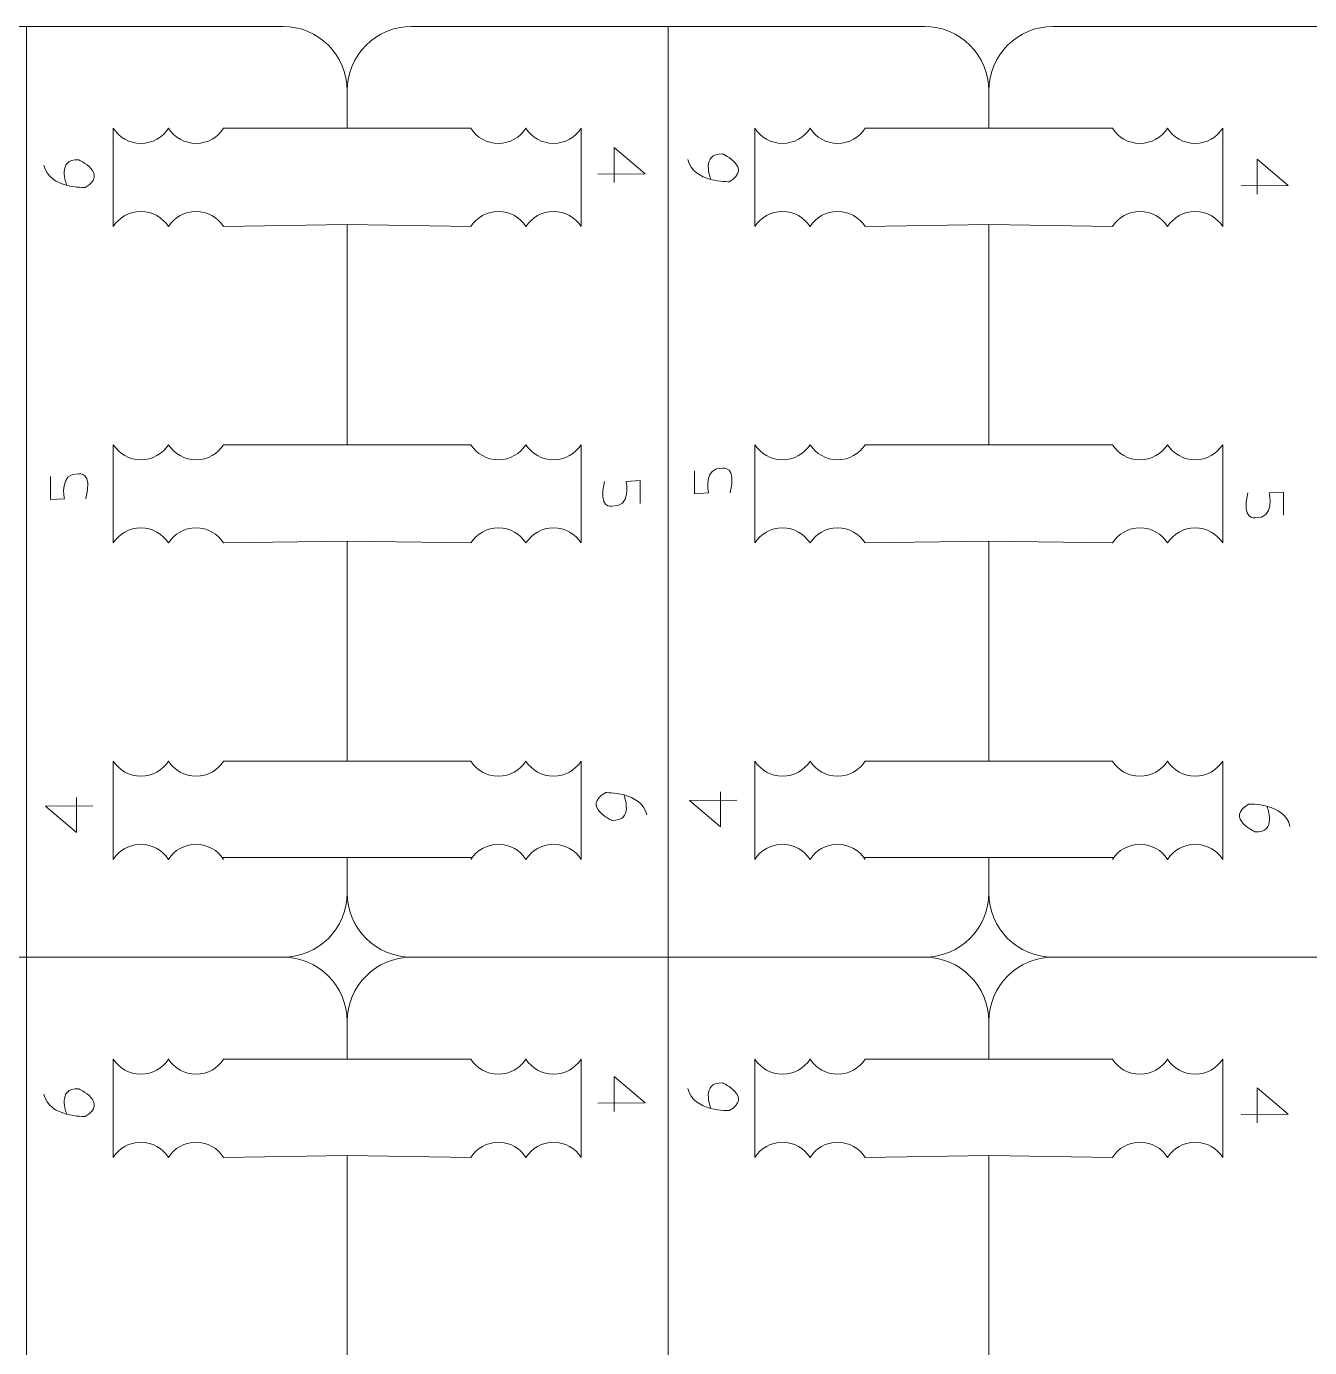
# Model space of a CAD drawing. Header units: centimetres. Extents: x -25 to 25, y -32.5 to 32.5.
# Drawn here: x 5.38 to 9.455, y 15.61 to 19.805 of the extents above; entities that cross this region are included whole.
import ezdxf

# ---------------------------------------------------------------- set-up
doc = ezdxf.new("R2010")
doc.units = ezdxf.units.CM
doc.header["$MEASUREMENT"] = 0
doc.layers.add('Capa 1', color=7, linetype='Continuous')

msp = doc.modelspace()

# ---------------------------------------------------------------- linework, layer by layer
at = {"layer": 'Capa 1', "color": 250, "lineweight": 9}
for points, knots in [([(4.36142, 19.60151), (4.36142, 19.71365), (4.45317, 19.80541), (4.56532, 19.80541), (4.56532, 19.80541), (4.56532, 19.80541), (4.93114, 19.80541), (5.38006, 19.80541)], [0, 0, 0, 0, 0.3333333, 0.3333333, 0.3333333, 0.3333333, 1, 1, 1, 1]), ([(6.00637, 19.48185), (6.00637, 19.48185), (6.3987, 19.48185), (6.3987, 19.48185), (6.3987, 19.48185), (6.3987, 19.48185), (6.3987, 19.60151), (6.3987, 19.60151), (6.3987, 19.60151), (6.3987, 19.71365), (6.30695, 19.80541), (6.1948, 19.80541), (6.1948, 19.80541), (6.1948, 19.80541), (5.82898, 19.80541), (5.38006, 19.80541)], [0, 0, 0, 0, 0.2, 0.2, 0.2, 0.2, 0.4, 0.4, 0.4, 0.4, 0.6, 0.6, 0.6, 0.6, 1, 1, 1, 1]), ([(6.3987, 19.60151), (6.3987, 19.71365), (6.49046, 19.80541), (6.6026, 19.80541), (6.6026, 19.80541), (6.6026, 19.80541), (6.96842, 19.80541), (7.41734, 19.80541)], [0, 0, 0, 0, 0.3333333, 0.3333333, 0.3333333, 0.3333333, 1, 1, 1, 1]), ([(8.04365, 19.48185), (8.04365, 19.48185), (8.43598, 19.48185), (8.43598, 19.48185), (8.43598, 19.48185), (8.43598, 19.48185), (8.43598, 19.60151), (8.43598, 19.60151), (8.43598, 19.60151), (8.43598, 19.71365), (8.34423, 19.80541), (8.23208, 19.80541), (8.23208, 19.80541), (8.23208, 19.80541), (7.86626, 19.80541), (7.41734, 19.80541)], [0, 0, 0, 0, 0.2, 0.2, 0.2, 0.2, 0.4, 0.4, 0.4, 0.4, 0.6, 0.6, 0.6, 0.6, 1, 1, 1, 1]), ([(8.43598, 19.60151), (8.43598, 19.71365), (8.52774, 19.80541), (8.63988, 19.80541), (8.63988, 19.80541), (8.63988, 19.80541), (9.0057, 19.80541), (9.45462, 19.80541)], [0, 0, 0, 0, 0.3333333, 0.3333333, 0.3333333, 0.3333333, 1, 1, 1, 1]), ([(10.08094, 19.48185), (10.08094, 19.48185), (10.47326, 19.48185), (10.47326, 19.48185), (10.47326, 19.48185), (10.47326, 19.48185), (10.47326, 19.60151), (10.47326, 19.60151), (10.47326, 19.60151), (10.47326, 19.71365), (10.38151, 19.80541), (10.26936, 19.80541), (10.26936, 19.80541), (10.26936, 19.80541), (9.90354, 19.80541), (9.45462, 19.80541)], [0, 0, 0, 0, 0.2, 0.2, 0.2, 0.2, 0.4, 0.4, 0.4, 0.4, 0.6, 0.6, 0.6, 0.6, 1, 1, 1, 1]), ([(5.83114, 19.48185), (5.81265, 19.45303), (5.78032, 19.43393), (5.74353, 19.43393), (5.74353, 19.43393), (5.70675, 19.43393), (5.67441, 19.45303), (5.65592, 19.48185)], [0, 0, 0, 0, 0.3333333, 0.3333333, 0.3333333, 0.3333333, 1, 1, 1, 1]), ([(6.00637, 19.48185), (5.98788, 19.45303), (5.95554, 19.43393), (5.91876, 19.43393), (5.91876, 19.43393), (5.88197, 19.43393), (5.84964, 19.45303), (5.83114, 19.48185)], [0, 0, 0, 0, 0.3333333, 0.3333333, 0.3333333, 0.3333333, 1, 1, 1, 1]), ([(6.79103, 19.48185), (6.80953, 19.45303), (6.84186, 19.43393), (6.87864, 19.43393), (6.87864, 19.43393), (6.91543, 19.43393), (6.94776, 19.45303), (6.96626, 19.48185)], [0, 0, 0, 0, 0.3333333, 0.3333333, 0.3333333, 0.3333333, 1, 1, 1, 1]), ([(6.96626, 19.48185), (6.98475, 19.45303), (7.01709, 19.43393), (7.05387, 19.43393), (7.05387, 19.43393), (7.09066, 19.43393), (7.12299, 19.45303), (7.14149, 19.48185)], [0, 0, 0, 0, 0.3333333, 0.3333333, 0.3333333, 0.3333333, 1, 1, 1, 1]), ([(7.86843, 19.48185), (7.84993, 19.45303), (7.8176, 19.43393), (7.78081, 19.43393), (7.78081, 19.43393), (7.74403, 19.43393), (7.71169, 19.45303), (7.6932, 19.48185)], [0, 0, 0, 0, 0.3333333, 0.3333333, 0.3333333, 0.3333333, 1, 1, 1, 1]), ([(8.04365, 19.48185), (8.02516, 19.45303), (7.99283, 19.43393), (7.95604, 19.43393), (7.95604, 19.43393), (7.91926, 19.43393), (7.88692, 19.45303), (7.86843, 19.48185)], [0, 0, 0, 0, 0.3333333, 0.3333333, 0.3333333, 0.3333333, 1, 1, 1, 1]), ([(8.82831, 19.48185), (8.84681, 19.45303), (8.87914, 19.43393), (8.91592, 19.43393), (8.91592, 19.43393), (8.95271, 19.43393), (8.98504, 19.45303), (9.00354, 19.48185)], [0, 0, 0, 0, 0.3333333, 0.3333333, 0.3333333, 0.3333333, 1, 1, 1, 1]), ([(9.00354, 19.48185), (9.02204, 19.45303), (9.05437, 19.43393), (9.09115, 19.43393), (9.09115, 19.43393), (9.12794, 19.43393), (9.16027, 19.45303), (9.17877, 19.48185)], [0, 0, 0, 0, 0.3333333, 0.3333333, 0.3333333, 0.3333333, 1, 1, 1, 1]), ([(5.83098, 19.16975), (5.81248, 19.19857), (5.78015, 19.21767), (5.74336, 19.21767), (5.74336, 19.21767), (5.70658, 19.21767), (5.67425, 19.19857), (5.65575, 19.16975)], [0, 0, 0, 0, 0.3333333, 0.3333333, 0.3333333, 0.3333333, 1, 1, 1, 1]), ([(6.00621, 19.16975), (5.98771, 19.19857), (5.95538, 19.21767), (5.91859, 19.21767), (5.91859, 19.21767), (5.88181, 19.21767), (5.84947, 19.19857), (5.83098, 19.16975)], [0, 0, 0, 0, 0.3333333, 0.3333333, 0.3333333, 0.3333333, 1, 1, 1, 1]), ([(6.7912, 19.16975), (6.80969, 19.19857), (6.84202, 19.21767), (6.87881, 19.21767), (6.87881, 19.21767), (6.91559, 19.21767), (6.94793, 19.19857), (6.96642, 19.16975)], [0, 0, 0, 0, 0.3333333, 0.3333333, 0.3333333, 0.3333333, 1, 1, 1, 1]), ([(6.96642, 19.16975), (6.98492, 19.19857), (7.01725, 19.21767), (7.05404, 19.21767), (7.05404, 19.21767), (7.09082, 19.21767), (7.12316, 19.19857), (7.14165, 19.16975)], [0, 0, 0, 0, 0.3333333, 0.3333333, 0.3333333, 0.3333333, 1, 1, 1, 1]), ([(7.86826, 19.16975), (7.84976, 19.19857), (7.81743, 19.21767), (7.78065, 19.21767), (7.78065, 19.21767), (7.74386, 19.21767), (7.71153, 19.19857), (7.69303, 19.16975)], [0, 0, 0, 0, 0.3333333, 0.3333333, 0.3333333, 0.3333333, 1, 1, 1, 1]), ([(8.04349, 19.16975), (8.02499, 19.19857), (7.99266, 19.21767), (7.95587, 19.21767), (7.95587, 19.21767), (7.91909, 19.21767), (7.88676, 19.19857), (7.86826, 19.16975)], [0, 0, 0, 0, 0.3333333, 0.3333333, 0.3333333, 0.3333333, 1, 1, 1, 1]), ([(8.82848, 19.16975), (8.84697, 19.19857), (8.87931, 19.21767), (8.91609, 19.21767), (8.91609, 19.21767), (8.95288, 19.21767), (8.98521, 19.19857), (9.00371, 19.16975)], [0, 0, 0, 0, 0.3333333, 0.3333333, 0.3333333, 0.3333333, 1, 1, 1, 1]), ([(9.00371, 19.16975), (9.0222, 19.19857), (9.05453, 19.21767), (9.09132, 19.21767), (9.09132, 19.21767), (9.1281, 19.21767), (9.16044, 19.19857), (9.17893, 19.16975)], [0, 0, 0, 0, 0.3333333, 0.3333333, 0.3333333, 0.3333333, 1, 1, 1, 1]), ([(6.00637, 18.47699), (6.00637, 18.47699), (6.3987, 18.47699), (6.3987, 18.47699), (6.3987, 18.47699), (6.3987, 18.47699), (6.3987, 19.176), (6.3987, 19.176), (6.3987, 19.176), (6.3987, 19.176), (6.00621, 19.16975), (6.00621, 19.16975)], [0, 0, 0, 0, 0.25, 0.25, 0.25, 0.25, 0.5, 0.5, 0.5, 0.5, 1, 1, 1, 1]), ([(8.04365, 18.47699), (8.04365, 18.47699), (8.43598, 18.47699), (8.43598, 18.47699), (8.43598, 18.47699), (8.43598, 18.47699), (8.43598, 19.176), (8.43598, 19.176), (8.43598, 19.176), (8.43598, 19.176), (8.04349, 19.16975), (8.04349, 19.16975)], [0, 0, 0, 0, 0.25, 0.25, 0.25, 0.25, 0.5, 0.5, 0.5, 0.5, 1, 1, 1, 1]), ([(5.83114, 18.47699), (5.81265, 18.44818), (5.78032, 18.42908), (5.74353, 18.42908), (5.74353, 18.42908), (5.70675, 18.42908), (5.67441, 18.44818), (5.65592, 18.47699)], [0, 0, 0, 0, 0.3333333, 0.3333333, 0.3333333, 0.3333333, 1, 1, 1, 1]), ([(6.00637, 18.47699), (5.98788, 18.44818), (5.95554, 18.42908), (5.91876, 18.42908), (5.91876, 18.42908), (5.88197, 18.42908), (5.84964, 18.44818), (5.83114, 18.47699)], [0, 0, 0, 0, 0.3333333, 0.3333333, 0.3333333, 0.3333333, 1, 1, 1, 1]), ([(6.79103, 18.47699), (6.80953, 18.44818), (6.84186, 18.42908), (6.87864, 18.42908), (6.87864, 18.42908), (6.91543, 18.42908), (6.94776, 18.44818), (6.96626, 18.47699)], [0, 0, 0, 0, 0.3333333, 0.3333333, 0.3333333, 0.3333333, 1, 1, 1, 1]), ([(6.96626, 18.47699), (6.98475, 18.44818), (7.01709, 18.42908), (7.05387, 18.42908), (7.05387, 18.42908), (7.09066, 18.42908), (7.12299, 18.44818), (7.14149, 18.47699)], [0, 0, 0, 0, 0.3333333, 0.3333333, 0.3333333, 0.3333333, 1, 1, 1, 1]), ([(7.86843, 18.47699), (7.84993, 18.44818), (7.8176, 18.42908), (7.78081, 18.42908), (7.78081, 18.42908), (7.74403, 18.42908), (7.71169, 18.44818), (7.6932, 18.47699)], [0, 0, 0, 0, 0.3333333, 0.3333333, 0.3333333, 0.3333333, 1, 1, 1, 1]), ([(8.04365, 18.47699), (8.02516, 18.44818), (7.99283, 18.42908), (7.95604, 18.42908), (7.95604, 18.42908), (7.91926, 18.42908), (7.88692, 18.44818), (7.86843, 18.47699)], [0, 0, 0, 0, 0.3333333, 0.3333333, 0.3333333, 0.3333333, 1, 1, 1, 1]), ([(8.82831, 18.47699), (8.84681, 18.44818), (8.87914, 18.42908), (8.91592, 18.42908), (8.91592, 18.42908), (8.95271, 18.42908), (8.98504, 18.44818), (9.00354, 18.47699)], [0, 0, 0, 0, 0.3333333, 0.3333333, 0.3333333, 0.3333333, 1, 1, 1, 1]), ([(9.00354, 18.47699), (9.02204, 18.44818), (9.05437, 18.42908), (9.09115, 18.42908), (9.09115, 18.42908), (9.12794, 18.42908), (9.16027, 18.44818), (9.17877, 18.47699)], [0, 0, 0, 0, 0.3333333, 0.3333333, 0.3333333, 0.3333333, 1, 1, 1, 1]), ([(5.83098, 18.16489), (5.81248, 18.19371), (5.78015, 18.21281), (5.74336, 18.21281), (5.74336, 18.21281), (5.70658, 18.21281), (5.67425, 18.19371), (5.65575, 18.16489)], [0, 0, 0, 0, 0.3333333, 0.3333333, 0.3333333, 0.3333333, 1, 1, 1, 1]), ([(6.00621, 18.16489), (5.98771, 18.19371), (5.95538, 18.21281), (5.91859, 18.21281), (5.91859, 18.21281), (5.88181, 18.21281), (5.84947, 18.19371), (5.83098, 18.16489)], [0, 0, 0, 0, 0.3333333, 0.3333333, 0.3333333, 0.3333333, 1, 1, 1, 1]), ([(6.7912, 18.16489), (6.80969, 18.19371), (6.84202, 18.21281), (6.87881, 18.21281), (6.87881, 18.21281), (6.91559, 18.21281), (6.94793, 18.19371), (6.96642, 18.16489)], [0, 0, 0, 0, 0.3333333, 0.3333333, 0.3333333, 0.3333333, 1, 1, 1, 1]), ([(6.96642, 18.16489), (6.98492, 18.19371), (7.01725, 18.21281), (7.05404, 18.21281), (7.05404, 18.21281), (7.09082, 18.21281), (7.12316, 18.19371), (7.14165, 18.16489)], [0, 0, 0, 0, 0.3333333, 0.3333333, 0.3333333, 0.3333333, 1, 1, 1, 1]), ([(7.86826, 18.16489), (7.84976, 18.19371), (7.81743, 18.21281), (7.78065, 18.21281), (7.78065, 18.21281), (7.74386, 18.21281), (7.71153, 18.19371), (7.69303, 18.16489)], [0, 0, 0, 0, 0.3333333, 0.3333333, 0.3333333, 0.3333333, 1, 1, 1, 1]), ([(8.04349, 18.16489), (8.02499, 18.19371), (7.99266, 18.21281), (7.95587, 18.21281), (7.95587, 18.21281), (7.91909, 18.21281), (7.88676, 18.19371), (7.86826, 18.16489)], [0, 0, 0, 0, 0.3333333, 0.3333333, 0.3333333, 0.3333333, 1, 1, 1, 1]), ([(8.82848, 18.16489), (8.84697, 18.19371), (8.87931, 18.21281), (8.91609, 18.21281), (8.91609, 18.21281), (8.95288, 18.21281), (8.98521, 18.19371), (9.00371, 18.16489)], [0, 0, 0, 0, 0.3333333, 0.3333333, 0.3333333, 0.3333333, 1, 1, 1, 1]), ([(9.00371, 18.16489), (9.0222, 18.19371), (9.05453, 18.21281), (9.09132, 18.21281), (9.09132, 18.21281), (9.1281, 18.21281), (9.16044, 18.19371), (9.17893, 18.16489)], [0, 0, 0, 0, 0.3333333, 0.3333333, 0.3333333, 0.3333333, 1, 1, 1, 1]), ([(6.00637, 17.47214), (6.00637, 17.47214), (6.3987, 17.47214), (6.3987, 17.47214), (6.3987, 17.47214), (6.3987, 17.47214), (6.3987, 18.17115), (6.3987, 18.17115), (6.3987, 18.17115), (6.3987, 18.17115), (6.00621, 18.16489), (6.00621, 18.16489)], [0, 0, 0, 0, 0.25, 0.25, 0.25, 0.25, 0.5, 0.5, 0.5, 0.5, 1, 1, 1, 1]), ([(8.04365, 17.47214), (8.04365, 17.47214), (8.43598, 17.47214), (8.43598, 17.47214), (8.43598, 17.47214), (8.43598, 17.47214), (8.43598, 18.17115), (8.43598, 18.17115), (8.43598, 18.17115), (8.43598, 18.17115), (8.04349, 18.16489), (8.04349, 18.16489)], [0, 0, 0, 0, 0.25, 0.25, 0.25, 0.25, 0.5, 0.5, 0.5, 0.5, 1, 1, 1, 1]), ([(5.83114, 17.47214), (5.81265, 17.44332), (5.78032, 17.42422), (5.74353, 17.42422), (5.74353, 17.42422), (5.70675, 17.42422), (5.67441, 17.44332), (5.65592, 17.47214)], [0, 0, 0, 0, 0.3333333, 0.3333333, 0.3333333, 0.3333333, 1, 1, 1, 1]), ([(6.00637, 17.47214), (5.98788, 17.44332), (5.95554, 17.42422), (5.91876, 17.42422), (5.91876, 17.42422), (5.88197, 17.42422), (5.84964, 17.44332), (5.83114, 17.47214)], [0, 0, 0, 0, 0.3333333, 0.3333333, 0.3333333, 0.3333333, 1, 1, 1, 1]), ([(6.79103, 17.47214), (6.80953, 17.44332), (6.84186, 17.42422), (6.87864, 17.42422), (6.87864, 17.42422), (6.91543, 17.42422), (6.94776, 17.44332), (6.96626, 17.47214)], [0, 0, 0, 0, 0.3333333, 0.3333333, 0.3333333, 0.3333333, 1, 1, 1, 1]), ([(6.96626, 17.47214), (6.98475, 17.44332), (7.01709, 17.42422), (7.05387, 17.42422), (7.05387, 17.42422), (7.09066, 17.42422), (7.12299, 17.44332), (7.14149, 17.47214)], [0, 0, 0, 0, 0.3333333, 0.3333333, 0.3333333, 0.3333333, 1, 1, 1, 1]), ([(7.86843, 17.47214), (7.84993, 17.44332), (7.8176, 17.42422), (7.78081, 17.42422), (7.78081, 17.42422), (7.74403, 17.42422), (7.71169, 17.44332), (7.6932, 17.47214)], [0, 0, 0, 0, 0.3333333, 0.3333333, 0.3333333, 0.3333333, 1, 1, 1, 1]), ([(8.04365, 17.47214), (8.02516, 17.44332), (7.99283, 17.42422), (7.95604, 17.42422), (7.95604, 17.42422), (7.91926, 17.42422), (7.88692, 17.44332), (7.86843, 17.47214)], [0, 0, 0, 0, 0.3333333, 0.3333333, 0.3333333, 0.3333333, 1, 1, 1, 1]), ([(8.82831, 17.47214), (8.84681, 17.44332), (8.87914, 17.42422), (8.91592, 17.42422), (8.91592, 17.42422), (8.95271, 17.42422), (8.98504, 17.44332), (9.00354, 17.47214)], [0, 0, 0, 0, 0.3333333, 0.3333333, 0.3333333, 0.3333333, 1, 1, 1, 1]), ([(9.00354, 17.47214), (9.02204, 17.44332), (9.05437, 17.42422), (9.09115, 17.42422), (9.09115, 17.42422), (9.12794, 17.42422), (9.16027, 17.44332), (9.17877, 17.47214)], [0, 0, 0, 0, 0.3333333, 0.3333333, 0.3333333, 0.3333333, 1, 1, 1, 1]), ([(5.83098, 17.16004), (5.81248, 17.18885), (5.78015, 17.20795), (5.74336, 17.20795), (5.74336, 17.20795), (5.70658, 17.20795), (5.67425, 17.18885), (5.65575, 17.16004)], [0, 0, 0, 0, 0.3333333, 0.3333333, 0.3333333, 0.3333333, 1, 1, 1, 1]), ([(6.00621, 17.16004), (5.98771, 17.18885), (5.95538, 17.20795), (5.91859, 17.20795), (5.91859, 17.20795), (5.88181, 17.20795), (5.84947, 17.18885), (5.83098, 17.16004)], [0, 0, 0, 0, 0.3333333, 0.3333333, 0.3333333, 0.3333333, 1, 1, 1, 1]), ([(6.7912, 17.16004), (6.80969, 17.18885), (6.84202, 17.20795), (6.87881, 17.20795), (6.87881, 17.20795), (6.91559, 17.20795), (6.94793, 17.18885), (6.96642, 17.16004)], [0, 0, 0, 0, 0.3333333, 0.3333333, 0.3333333, 0.3333333, 1, 1, 1, 1]), ([(6.96642, 17.16004), (6.98492, 17.18885), (7.01725, 17.20795), (7.05404, 17.20795), (7.05404, 17.20795), (7.09082, 17.20795), (7.12316, 17.18885), (7.14165, 17.16004)], [0, 0, 0, 0, 0.3333333, 0.3333333, 0.3333333, 0.3333333, 1, 1, 1, 1]), ([(7.86826, 17.16004), (7.84976, 17.18885), (7.81743, 17.20795), (7.78065, 17.20795), (7.78065, 17.20795), (7.74386, 17.20795), (7.71153, 17.18885), (7.69303, 17.16004)], [0, 0, 0, 0, 0.3333333, 0.3333333, 0.3333333, 0.3333333, 1, 1, 1, 1]), ([(8.04349, 17.16004), (8.02499, 17.18885), (7.99266, 17.20795), (7.95587, 17.20795), (7.95587, 17.20795), (7.91909, 17.20795), (7.88676, 17.18885), (7.86826, 17.16004)], [0, 0, 0, 0, 0.3333333, 0.3333333, 0.3333333, 0.3333333, 1, 1, 1, 1]), ([(8.82848, 17.16004), (8.84697, 17.18885), (8.87931, 17.20795), (8.91609, 17.20795), (8.91609, 17.20795), (8.95288, 17.20795), (8.98521, 17.18885), (9.00371, 17.16004)], [0, 0, 0, 0, 0.3333333, 0.3333333, 0.3333333, 0.3333333, 1, 1, 1, 1]), ([(9.00371, 17.16004), (9.0222, 17.18885), (9.05453, 17.20795), (9.09132, 17.20795), (9.09132, 17.20795), (9.1281, 17.20795), (9.16044, 17.18885), (9.17893, 17.16004)], [0, 0, 0, 0, 0.3333333, 0.3333333, 0.3333333, 0.3333333, 1, 1, 1, 1]), ([(5.38006, 16.84941), (5.85218, 16.84941), (6.1948, 16.84941), (6.1948, 16.84941), (6.1948, 16.84941), (6.30695, 16.84941), (6.3987, 16.94117), (6.3987, 17.05331), (6.3987, 17.05331), (6.3987, 17.05331), (6.3987, 17.16629), (6.3987, 17.16629), (6.3987, 17.16629), (6.3987, 17.16629), (6.00186, 17.16629), (6.00186, 17.16629)], [0, 0, 0, 0, 0.2, 0.2, 0.2, 0.2, 0.4, 0.4, 0.4, 0.4, 0.6, 0.6, 0.6, 0.6, 1, 1, 1, 1]), ([(7.41734, 16.84941), (7.88946, 16.84941), (8.23208, 16.84941), (8.23208, 16.84941), (8.23208, 16.84941), (8.34423, 16.84941), (8.43598, 16.94117), (8.43598, 17.05331), (8.43598, 17.05331), (8.43598, 17.05331), (8.43598, 17.16629), (8.43598, 17.16629), (8.43598, 17.16629), (8.43598, 17.16629), (8.03914, 17.16629), (8.03914, 17.16629)], [0, 0, 0, 0, 0.2, 0.2, 0.2, 0.2, 0.4, 0.4, 0.4, 0.4, 0.6, 0.6, 0.6, 0.6, 1, 1, 1, 1]), ([(9.45462, 16.84941), (9.92674, 16.84941), (10.26936, 16.84941), (10.26936, 16.84941), (10.26936, 16.84941), (10.38151, 16.84941), (10.47326, 16.94117), (10.47326, 17.05331), (10.47326, 17.05331), (10.47326, 17.05331), (10.47326, 17.16629), (10.47326, 17.16629), (10.47326, 17.16629), (10.47326, 17.16629), (10.07642, 17.16629), (10.07642, 17.16629)], [0, 0, 0, 0, 0.2, 0.2, 0.2, 0.2, 0.4, 0.4, 0.4, 0.4, 0.6, 0.6, 0.6, 0.6, 1, 1, 1, 1]), ([(4.36142, 17.05331), (4.36142, 16.94117), (4.45317, 16.84941), (4.56532, 16.84941), (4.56532, 16.84941), (4.56532, 16.84941), (4.90794, 16.84941), (5.38006, 16.84941)], [0, 0, 0, 0, 0.3333333, 0.3333333, 0.3333333, 0.3333333, 1, 1, 1, 1]), ([(6.3987, 17.05331), (6.3987, 16.94117), (6.49046, 16.84941), (6.6026, 16.84941), (6.6026, 16.84941), (6.6026, 16.84941), (6.94522, 16.84941), (7.41734, 16.84941)], [0, 0, 0, 0, 0.3333333, 0.3333333, 0.3333333, 0.3333333, 1, 1, 1, 1]), ([(8.43598, 17.05331), (8.43598, 16.94117), (8.52774, 16.84941), (8.63988, 16.84941), (8.63988, 16.84941), (8.63988, 16.84941), (8.9825, 16.84941), (9.45462, 16.84941)], [0, 0, 0, 0, 0.3333333, 0.3333333, 0.3333333, 0.3333333, 1, 1, 1, 1]), ([(6.00637, 16.52586), (6.00637, 16.52586), (6.3987, 16.52586), (6.3987, 16.52586), (6.3987, 16.52586), (6.3987, 16.52586), (6.3987, 16.64552), (6.3987, 16.64552), (6.3987, 16.64552), (6.3987, 16.75766), (6.30695, 16.84941), (6.1948, 16.84941)], [0, 0, 0, 0, 0.25, 0.25, 0.25, 0.25, 0.5, 0.5, 0.5, 0.5, 1, 1, 1, 1]), ([(8.04365, 16.52586), (8.04365, 16.52586), (8.43598, 16.52586), (8.43598, 16.52586), (8.43598, 16.52586), (8.43598, 16.52586), (8.43598, 16.64552), (8.43598, 16.64552), (8.43598, 16.64552), (8.43598, 16.75766), (8.34423, 16.84941), (8.23208, 16.84941)], [0, 0, 0, 0, 0.25, 0.25, 0.25, 0.25, 0.5, 0.5, 0.5, 0.5, 1, 1, 1, 1]), ([(5.83114, 16.52586), (5.81265, 16.49704), (5.78032, 16.47794), (5.74353, 16.47794), (5.74353, 16.47794), (5.70675, 16.47794), (5.67441, 16.49704), (5.65592, 16.52586)], [0, 0, 0, 0, 0.3333333, 0.3333333, 0.3333333, 0.3333333, 1, 1, 1, 1]), ([(6.00637, 16.52586), (5.98788, 16.49704), (5.95554, 16.47794), (5.91876, 16.47794), (5.91876, 16.47794), (5.88197, 16.47794), (5.84964, 16.49704), (5.83114, 16.52586)], [0, 0, 0, 0, 0.3333333, 0.3333333, 0.3333333, 0.3333333, 1, 1, 1, 1]), ([(6.79103, 16.52586), (6.80953, 16.49704), (6.84186, 16.47794), (6.87864, 16.47794), (6.87864, 16.47794), (6.91543, 16.47794), (6.94776, 16.49704), (6.96626, 16.52586)], [0, 0, 0, 0, 0.3333333, 0.3333333, 0.3333333, 0.3333333, 1, 1, 1, 1]), ([(6.96626, 16.52586), (6.98475, 16.49704), (7.01709, 16.47794), (7.05387, 16.47794), (7.05387, 16.47794), (7.09066, 16.47794), (7.12299, 16.49704), (7.14149, 16.52586)], [0, 0, 0, 0, 0.3333333, 0.3333333, 0.3333333, 0.3333333, 1, 1, 1, 1]), ([(7.86843, 16.52586), (7.84993, 16.49704), (7.8176, 16.47794), (7.78081, 16.47794), (7.78081, 16.47794), (7.74403, 16.47794), (7.71169, 16.49704), (7.6932, 16.52586)], [0, 0, 0, 0, 0.3333333, 0.3333333, 0.3333333, 0.3333333, 1, 1, 1, 1]), ([(8.04365, 16.52586), (8.02516, 16.49704), (7.99283, 16.47794), (7.95604, 16.47794), (7.95604, 16.47794), (7.91926, 16.47794), (7.88692, 16.49704), (7.86843, 16.52586)], [0, 0, 0, 0, 0.3333333, 0.3333333, 0.3333333, 0.3333333, 1, 1, 1, 1]), ([(8.82831, 16.52586), (8.84681, 16.49704), (8.87914, 16.47794), (8.91592, 16.47794), (8.91592, 16.47794), (8.95271, 16.47794), (8.98504, 16.49704), (9.00354, 16.52586)], [0, 0, 0, 0, 0.3333333, 0.3333333, 0.3333333, 0.3333333, 1, 1, 1, 1]), ([(9.00354, 16.52586), (9.02204, 16.49704), (9.05437, 16.47794), (9.09115, 16.47794), (9.09115, 16.47794), (9.12794, 16.47794), (9.16027, 16.49704), (9.17877, 16.52586)], [0, 0, 0, 0, 0.3333333, 0.3333333, 0.3333333, 0.3333333, 1, 1, 1, 1]), ([(5.83098, 16.21376), (5.81248, 16.24258), (5.78015, 16.26168), (5.74336, 16.26168), (5.74336, 16.26168), (5.70658, 16.26168), (5.67425, 16.24258), (5.65575, 16.21376)], [0, 0, 0, 0, 0.3333333, 0.3333333, 0.3333333, 0.3333333, 1, 1, 1, 1]), ([(6.00621, 16.21376), (5.98771, 16.24258), (5.95538, 16.26168), (5.91859, 16.26168), (5.91859, 16.26168), (5.88181, 16.26168), (5.84947, 16.24258), (5.83098, 16.21376)], [0, 0, 0, 0, 0.3333333, 0.3333333, 0.3333333, 0.3333333, 1, 1, 1, 1]), ([(6.7912, 16.21376), (6.80969, 16.24258), (6.84202, 16.26168), (6.87881, 16.26168), (6.87881, 16.26168), (6.91559, 16.26168), (6.94793, 16.24258), (6.96642, 16.21376)], [0, 0, 0, 0, 0.3333333, 0.3333333, 0.3333333, 0.3333333, 1, 1, 1, 1]), ([(6.96642, 16.21376), (6.98492, 16.24258), (7.01725, 16.26168), (7.05404, 16.26168), (7.05404, 16.26168), (7.09082, 16.26168), (7.12316, 16.24258), (7.14165, 16.21376)], [0, 0, 0, 0, 0.3333333, 0.3333333, 0.3333333, 0.3333333, 1, 1, 1, 1]), ([(7.86826, 16.21376), (7.84976, 16.24258), (7.81743, 16.26168), (7.78065, 16.26168), (7.78065, 16.26168), (7.74386, 16.26168), (7.71153, 16.24258), (7.69303, 16.21376)], [0, 0, 0, 0, 0.3333333, 0.3333333, 0.3333333, 0.3333333, 1, 1, 1, 1]), ([(8.04349, 16.21376), (8.02499, 16.24258), (7.99266, 16.26168), (7.95587, 16.26168), (7.95587, 16.26168), (7.91909, 16.26168), (7.88676, 16.24258), (7.86826, 16.21376)], [0, 0, 0, 0, 0.3333333, 0.3333333, 0.3333333, 0.3333333, 1, 1, 1, 1]), ([(8.82848, 16.21376), (8.84697, 16.24258), (8.87931, 16.26168), (8.91609, 16.26168), (8.91609, 16.26168), (8.95288, 16.26168), (8.98521, 16.24258), (9.00371, 16.21376)], [0, 0, 0, 0, 0.3333333, 0.3333333, 0.3333333, 0.3333333, 1, 1, 1, 1]), ([(9.00371, 16.21376), (9.0222, 16.24258), (9.05453, 16.26168), (9.09132, 16.26168), (9.09132, 16.26168), (9.1281, 16.26168), (9.16044, 16.24258), (9.17893, 16.21376)], [0, 0, 0, 0, 0.3333333, 0.3333333, 0.3333333, 0.3333333, 1, 1, 1, 1]), ([(6.00637, 15.521), (6.00637, 15.521), (6.3987, 15.521), (6.3987, 15.521), (6.3987, 15.521), (6.3987, 15.521), (6.3987, 16.22001), (6.3987, 16.22001), (6.3987, 16.22001), (6.3987, 16.22001), (6.00621, 16.21376), (6.00621, 16.21376)], [0, 0, 0, 0, 0.25, 0.25, 0.25, 0.25, 0.5, 0.5, 0.5, 0.5, 1, 1, 1, 1]), ([(8.04365, 15.521), (8.04365, 15.521), (8.43598, 15.521), (8.43598, 15.521), (8.43598, 15.521), (8.43598, 15.521), (8.43598, 16.22001), (8.43598, 16.22001), (8.43598, 16.22001), (8.43598, 16.22001), (8.04349, 16.21376), (8.04349, 16.21376)], [0, 0, 0, 0, 0.25, 0.25, 0.25, 0.25, 0.5, 0.5, 0.5, 0.5, 1, 1, 1, 1])]:
    msp.add_open_spline(points, degree=3, knots=knots, dxfattribs=at)
for points in [[(5.38007, 16.84941), (5.38007, 16.84941), (5.38007, 19.80542), (5.38007, 19.80542)], [(7.41736, 16.84941), (7.41736, 16.84941), (7.41736, 19.80542), (7.41736, 19.80542)], [(5.65575, 19.16975), (5.65575, 19.16975), (5.65592, 19.48185), (5.65592, 19.48185)], [(6.79103, 19.48185), (6.79103, 19.48185), (6.3987, 19.48185), (6.3987, 19.48185)], [(7.14165, 19.16975), (7.14165, 19.16975), (7.14149, 19.48185), (7.14149, 19.48185)], [(7.69303, 19.16975), (7.69303, 19.16975), (7.6932, 19.48185), (7.6932, 19.48185)], [(8.82831, 19.48185), (8.82831, 19.48185), (8.43598, 19.48185), (8.43598, 19.48185)], [(9.17893, 19.16975), (9.17893, 19.16975), (9.17877, 19.48185), (9.17877, 19.48185)], [(6.3987, 19.176), (6.3987, 19.176), (6.7912, 19.16975), (6.7912, 19.16975)], [(8.43598, 19.176), (8.43598, 19.176), (8.82848, 19.16975), (8.82848, 19.16975)], [(5.65575, 18.16489), (5.65575, 18.16489), (5.65592, 18.47699), (5.65592, 18.47699)], [(6.79103, 18.47699), (6.79103, 18.47699), (6.3987, 18.47699), (6.3987, 18.47699)], [(7.14165, 18.16489), (7.14165, 18.16489), (7.14149, 18.47699), (7.14149, 18.47699)], [(7.69303, 18.16489), (7.69303, 18.16489), (7.6932, 18.47699), (7.6932, 18.47699)], [(8.82831, 18.47699), (8.82831, 18.47699), (8.43598, 18.47699), (8.43598, 18.47699)], [(9.17893, 18.16489), (9.17893, 18.16489), (9.17877, 18.47699), (9.17877, 18.47699)], [(6.3987, 18.17115), (6.3987, 18.17115), (6.7912, 18.16489), (6.7912, 18.16489)], [(8.43598, 18.17115), (8.43598, 18.17115), (8.82848, 18.16489), (8.82848, 18.16489)], [(5.65575, 17.16004), (5.65575, 17.16004), (5.65592, 17.47214), (5.65592, 17.47214)], [(6.79103, 17.47214), (6.79103, 17.47214), (6.3987, 17.47214), (6.3987, 17.47214)], [(7.14165, 17.16004), (7.14165, 17.16004), (7.14149, 17.47214), (7.14149, 17.47214)], [(7.69303, 17.16004), (7.69303, 17.16004), (7.6932, 17.47214), (7.6932, 17.47214)], [(8.82831, 17.47214), (8.82831, 17.47214), (8.43598, 17.47214), (8.43598, 17.47214)], [(9.17893, 17.16004), (9.17893, 17.16004), (9.17877, 17.47214), (9.17877, 17.47214)], [(6.79554, 17.16629), (6.66326, 17.16629), (6.53099, 17.16629), (6.3987, 17.16629)], [(8.83283, 17.16629), (8.70054, 17.16629), (8.56827, 17.16629), (8.43598, 17.16629)], [(5.38007, 13.89342), (5.38007, 13.89342), (5.38007, 16.84943), (5.38007, 16.84943)], [(6.3987, 16.64552), (6.3987, 16.75766), (6.49046, 16.84941), (6.6026, 16.84941)], [(7.41736, 13.89342), (7.41736, 13.89342), (7.41736, 16.84943), (7.41736, 16.84943)], [(8.43598, 16.64552), (8.43598, 16.75766), (8.52774, 16.84941), (8.63988, 16.84941)], [(5.65575, 16.21376), (5.65575, 16.21376), (5.65592, 16.52586), (5.65592, 16.52586)], [(6.79103, 16.52586), (6.79103, 16.52586), (6.3987, 16.52586), (6.3987, 16.52586)], [(7.14165, 16.21376), (7.14165, 16.21376), (7.14149, 16.52586), (7.14149, 16.52586)], [(7.69303, 16.21376), (7.69303, 16.21376), (7.6932, 16.52586), (7.6932, 16.52586)], [(8.82831, 16.52586), (8.82831, 16.52586), (8.43598, 16.52586), (8.43598, 16.52586)], [(9.17893, 16.21376), (9.17893, 16.21376), (9.17877, 16.52586), (9.17877, 16.52586)], [(6.3987, 16.22001), (6.3987, 16.22001), (6.7912, 16.21376), (6.7912, 16.21376)], [(8.43598, 16.22001), (8.43598, 16.22001), (8.82848, 16.21376), (8.82848, 16.21376)]]:
    msp.add_open_spline(points, degree=3, dxfattribs=at)
at = {"layer": 'Capa 1', "color": 240, "lineweight": 9}
for points, knots in [([(5.50753, 19.30314), (5.50753, 19.30314), (5.47523, 19.38586), (5.54585, 19.38191), (5.54585, 19.38191), (5.54585, 19.38191), (5.64285, 19.33795), (5.56662, 19.29393), (5.56662, 19.29393), (5.56662, 19.29393), (5.45107, 19.29), (5.43533, 19.3648)], [0, 0, 0, 0, 0.25, 0.25, 0.25, 0.25, 0.5, 0.5, 0.5, 0.5, 1, 1, 1, 1]), ([(7.24605, 19.30932), (7.24605, 19.30932), (7.24605, 19.42056), (7.24605, 19.42056), (7.24605, 19.42056), (7.24605, 19.42056), (7.34451, 19.33688), (7.34451, 19.33688), (7.34451, 19.33688), (7.34451, 19.33688), (7.19484, 19.33592), (7.19484, 19.33592)], [0, 0, 0, 0, 0.25, 0.25, 0.25, 0.25, 0.5, 0.5, 0.5, 0.5, 1, 1, 1, 1]), ([(7.55272, 19.32149), (7.55272, 19.32149), (7.52042, 19.40421), (7.59104, 19.40026), (7.59104, 19.40026), (7.59104, 19.40026), (7.68803, 19.3563), (7.61181, 19.31229), (7.61181, 19.31229), (7.61181, 19.31229), (7.49626, 19.30835), (7.48052, 19.38315)], [0, 0, 0, 0, 0.25, 0.25, 0.25, 0.25, 0.5, 0.5, 0.5, 0.5, 1, 1, 1, 1]), ([(9.28857, 19.27287), (9.28857, 19.27287), (9.28857, 19.38412), (9.28857, 19.38412), (9.28857, 19.38412), (9.28857, 19.38412), (9.38703, 19.30044), (9.38703, 19.30044), (9.38703, 19.30044), (9.38703, 19.30044), (9.23735, 19.29948), (9.23735, 19.29948)], [0, 0, 0, 0, 0.25, 0.25, 0.25, 0.25, 0.5, 0.5, 0.5, 0.5, 1, 1, 1, 1]), ([(5.50094, 18.3055), (5.50094, 18.3055), (5.48178, 18.38921), (5.54648, 18.38429), (5.54648, 18.38429), (5.54648, 18.38429), (5.59084, 18.39314), (5.56916, 18.3055)], [0, 0, 0, 0, 0.3333333, 0.3333333, 0.3333333, 0.3333333, 1, 1, 1, 1]), ([(7.50166, 18.39409), (7.50166, 18.39409), (7.50122, 18.32123), (7.50122, 18.32123), (7.50122, 18.32123), (7.50122, 18.32123), (7.54613, 18.32385), (7.54613, 18.32385)], [0, 0, 0, 0, 0.3333333, 0.3333333, 0.3333333, 0.3333333, 1, 1, 1, 1]), ([(7.54613, 18.32385), (7.54613, 18.32385), (7.52696, 18.40756), (7.59167, 18.40264), (7.59167, 18.40264), (7.59167, 18.40264), (7.63602, 18.41149), (7.61435, 18.32385)], [0, 0, 0, 0, 0.3333333, 0.3333333, 0.3333333, 0.3333333, 1, 1, 1, 1]), ([(5.45647, 18.37574), (5.45647, 18.37574), (5.45603, 18.30288), (5.45603, 18.30288), (5.45603, 18.30288), (5.45603, 18.30288), (5.50094, 18.3055), (5.50094, 18.3055)], [0, 0, 0, 0, 0.3333333, 0.3333333, 0.3333333, 0.3333333, 1, 1, 1, 1]), ([(7.28432, 18.36039), (7.28432, 18.36039), (7.30349, 18.27668), (7.23878, 18.2816), (7.23878, 18.2816), (7.23878, 18.2816), (7.19442, 18.27275), (7.2161, 18.36039)], [0, 0, 0, 0, 0.3333333, 0.3333333, 0.3333333, 0.3333333, 1, 1, 1, 1]), ([(7.32879, 18.29015), (7.32879, 18.29015), (7.32923, 18.36301), (7.32923, 18.36301), (7.32923, 18.36301), (7.32923, 18.36301), (7.28432, 18.36039), (7.28432, 18.36039)], [0, 0, 0, 0, 0.3333333, 0.3333333, 0.3333333, 0.3333333, 1, 1, 1, 1]), ([(9.32684, 18.32394), (9.32684, 18.32394), (9.346, 18.24024), (9.2813, 18.24516), (9.2813, 18.24516), (9.2813, 18.24516), (9.23694, 18.23631), (9.25861, 18.32394)], [0, 0, 0, 0, 0.3333333, 0.3333333, 0.3333333, 0.3333333, 1, 1, 1, 1]), ([(9.37131, 18.2537), (9.37131, 18.2537), (9.37174, 18.32656), (9.37174, 18.32656), (9.37174, 18.32656), (9.37174, 18.32656), (9.32684, 18.32394), (9.32684, 18.32394)], [0, 0, 0, 0, 0.3333333, 0.3333333, 0.3333333, 0.3333333, 1, 1, 1, 1]), ([(7.27773, 17.36275), (7.27773, 17.36275), (7.31003, 17.28003), (7.23941, 17.28398), (7.23941, 17.28398), (7.23941, 17.28398), (7.14242, 17.32794), (7.21864, 17.37195), (7.21864, 17.37195), (7.21864, 17.37195), (7.33419, 17.37589), (7.34993, 17.30109)], [0, 0, 0, 0, 0.25, 0.25, 0.25, 0.25, 0.5, 0.5, 0.5, 0.5, 1, 1, 1, 1]), ([(7.5844, 17.37492), (7.5844, 17.37492), (7.5844, 17.26368), (7.5844, 17.26368), (7.5844, 17.26368), (7.5844, 17.26368), (7.48594, 17.34735), (7.48594, 17.34735), (7.48594, 17.34735), (7.48594, 17.34735), (7.63561, 17.34832), (7.63561, 17.34832)], [0, 0, 0, 0, 0.25, 0.25, 0.25, 0.25, 0.5, 0.5, 0.5, 0.5, 1, 1, 1, 1]), ([(5.53921, 17.35657), (5.53921, 17.35657), (5.53921, 17.24533), (5.53921, 17.24533), (5.53921, 17.24533), (5.53921, 17.24533), (5.44075, 17.329), (5.44075, 17.329), (5.44075, 17.329), (5.44075, 17.329), (5.59043, 17.32997), (5.59043, 17.32997)], [0, 0, 0, 0, 0.25, 0.25, 0.25, 0.25, 0.5, 0.5, 0.5, 0.5, 1, 1, 1, 1]), ([(9.32025, 17.3263), (9.32025, 17.3263), (9.35255, 17.24359), (9.28192, 17.24753), (9.28192, 17.24753), (9.28192, 17.24753), (9.18493, 17.29149), (9.26115, 17.33551), (9.26115, 17.33551), (9.26115, 17.33551), (9.3767, 17.33945), (9.39244, 17.26464)], [0, 0, 0, 0, 0.25, 0.25, 0.25, 0.25, 0.5, 0.5, 0.5, 0.5, 1, 1, 1, 1]), ([(7.24605, 16.35961), (7.24605, 16.35961), (7.24605, 16.47085), (7.24605, 16.47085), (7.24605, 16.47085), (7.24605, 16.47085), (7.34451, 16.38718), (7.34451, 16.38718), (7.34451, 16.38718), (7.34451, 16.38718), (7.19484, 16.38621), (7.19484, 16.38621)], [0, 0, 0, 0, 0.25, 0.25, 0.25, 0.25, 0.5, 0.5, 0.5, 0.5, 1, 1, 1, 1]), ([(7.55272, 16.3713), (7.55272, 16.3713), (7.52042, 16.45401), (7.59104, 16.45007), (7.59104, 16.45007), (7.59104, 16.45007), (7.68803, 16.40611), (7.61181, 16.36209), (7.61181, 16.36209), (7.61181, 16.36209), (7.49626, 16.35815), (7.48052, 16.43296)], [0, 0, 0, 0, 0.25, 0.25, 0.25, 0.25, 0.5, 0.5, 0.5, 0.5, 1, 1, 1, 1]), ([(5.50753, 16.35295), (5.50753, 16.35295), (5.47523, 16.43566), (5.54585, 16.43172), (5.54585, 16.43172), (5.54585, 16.43172), (5.64285, 16.38776), (5.56662, 16.34374), (5.56662, 16.34374), (5.56662, 16.34374), (5.45107, 16.3398), (5.43533, 16.41461)], [0, 0, 0, 0, 0.25, 0.25, 0.25, 0.25, 0.5, 0.5, 0.5, 0.5, 1, 1, 1, 1]), ([(9.28857, 16.32317), (9.28857, 16.32317), (9.28857, 16.43441), (9.28857, 16.43441), (9.28857, 16.43441), (9.28857, 16.43441), (9.38703, 16.35074), (9.38703, 16.35074), (9.38703, 16.35074), (9.38703, 16.35074), (9.23735, 16.34977), (9.23735, 16.34977)], [0, 0, 0, 0, 0.25, 0.25, 0.25, 0.25, 0.5, 0.5, 0.5, 0.5, 1, 1, 1, 1])]:
    msp.add_open_spline(points, degree=3, knots=knots, dxfattribs=at)

doc.saveas('drawing.dxf')
